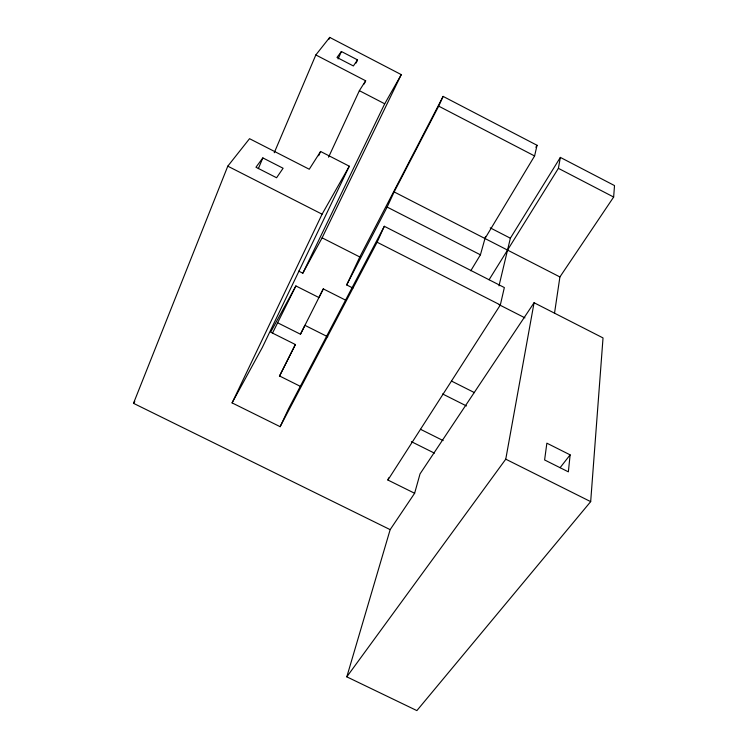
<?xml version="1.0" encoding="UTF-8"?>
<svg xmlns="http://www.w3.org/2000/svg" width="748" height="748" viewBox="0 0 748 748"><rect width="100%" height="100%" fill="white"/><g stroke="black" fill="none" stroke-linecap="round" stroke-linejoin="round"><path stroke-width="1.12" d="M590.677 501.637L603.028 337.928L534.072 302.734L420.03 473.895L414.626 493.269L390.157 529.64L346.81 676.837L416.879 710.6L590.677 501.637L505.76 459.179L534.072 302.734M554.502 313.337L559.906 276.947L613.65 197.042L614.51 185.579L560.364 157.407L510.37 238.201L499 285.848M570.126 454.859L568.358 471.848L544.609 459.955L546.863 443.171L570.126 454.859L560.121 467.668M489.08 279.752L558.391 168.337L560.364 157.407M414.626 493.269L387.903 480.038L500.337 304.978L504.339 287.55L384.313 226.279L288.606 408.651L280.135 426.687L232.086 402.892L322.079 214.19L349.297 166.206L320.593 151.479L309.261 169.244L249.542 138.689L227.785 166.168L133.49 403.322L390.157 529.64M484.985 238.519L534.596 155.967L537.045 145.28L443.106 96.398L359.797 256.975L346.679 284.923L352.925 288.083M470.763 270.785L480.422 254.816L485.574 236.396M387.903 480.038L388.577 477.916M258.341 168.655L262.847 157.903L283.099 168.253L276.582 177.753L255.956 167.234L262.847 157.903M274.245 152.742L315.834 54.941L329.718 37.4L401.265 74.622L322.117 237.836L302.818 273.216L298.704 271.131M328.802 39.541L329.718 37.4M338.105 58.961L341.397 51.5L357.535 59.887L356.095 63.066M280.135 426.687L377.104 242.221L384.313 226.279M346.679 284.923L387.146 207.074L394.149 191.927L438.693 106.141L443.106 96.398M318.657 155.715L320.593 151.479M328.559 157.202L359.367 90.667L365.66 80.793L315.834 54.941M364.183 83.972L365.66 80.793M349.297 166.206L262.398 347.324L232.086 402.892M272.534 333.056L295.89 285.932L318.947 297.554L323.295 288.887L346.062 300.378M302.818 273.216L384.715 103.804L401.265 74.622M295.89 285.932L270.664 332.168L295.376 344.529L279.584 376.001L300.5 386.426M278.004 322.968L300.462 334.225L304.922 325.333L327.764 336.796M279.406 376.197L295.376 344.529M300.462 334.225L323.295 288.887M535.858 147.263L537.045 145.28M133.49 403.322L134.771 401.405M357.535 59.887L353.374 65.955L336.993 57.456L341.397 51.5M346.81 676.837L505.76 459.179M411.381 441.657L434.392 453.12M420.507 429.296L443.162 440.6M442.592 393.962L466.462 405.94M451.755 381.2L474.494 392.644M322.117 237.836L359.797 256.975M227.785 166.168L322.079 214.19M377.104 242.221L500.337 304.978M499.131 304.707L524.956 317.863M394.149 191.927L559.906 276.947M387.146 207.074L480.422 254.816M490.258 227.869L510.37 238.201M359.367 90.667L384.715 103.804M438.693 106.141L534.596 155.967M558.391 168.337L613.65 197.042"/></g></svg>
